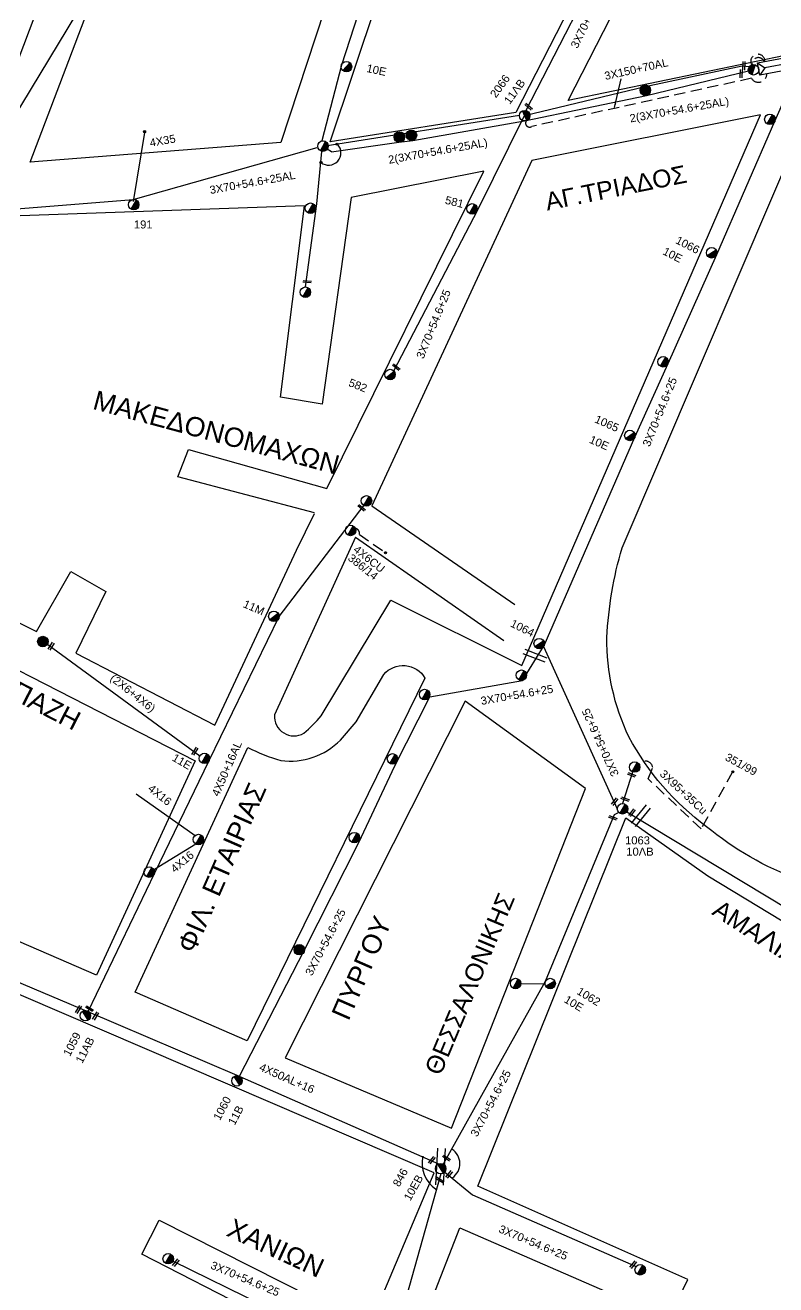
# Model space of a CAD drawing. Header units: millimetres. Extents: x 3156 to 5307, y 1191 to 2273.
# Drawn here: x 4348.1 to 4517, y 1746.5 to 2029.9 of the extents above; entities that cross this region are included whole.
import ezdxf

# ---------------------------------------------------------------- set-up
doc = ezdxf.new("R2010")
doc.units = ezdxf.units.MM
doc.linetypes.add('DASHED', pattern=[19.05, 12.7, -6.35])
for name, color, linetype in [('Άγνωστα', 7, 'Continuous'), ('Γυμνά εναέρια ΧΤ (3Φ)   4x35CU', 7, 'Continuous'), ('Γυμνά εναέρια ΧΤ και ΦΟΠ (3Φ)   4x50+16AL', 7, 'Continuous'), ('Εναέρια παροχή ΧΤ 4x25', 7, 'SYN_LINE'), ('Επιγραφές - Σχήματα', 7, 'Continuous'), ('Καλώδια ΧΤ   3x150+50CU', 7, 'DASHED'), ('Καλώδια ΧΤ   3x150+70AL', 7, 'DASHED'), ('Καλώδια ΧΤ   3x95+35 CU', 7, 'DASHED'), ('Μηχανική τομή', 7, 'Continuous'), ('Στύλος Ξύλινος', 7, 'Continuous'), ('Στύλος Ξύλινος @ 1', 7, 'Continuous'), ('Στύλος ΦΜ', 7, 'Continuous'), ('Στύλος ΦΜ @ 1', 7, 'Continuous'), ('Συνδέσεις', 7, 'Continuous'), ('Συνεστραμμένα ΧΤ   3x70+54.6+25 AL', 7, 'SYN_LINE'), ('Υποσταθμός εναέριος 2 στύλων', 7, 'Continuous'), ('Υποσταθμός πόλεως', 7, 'Continuous'), ('Υπόβαθρο ΔΕΗ', 7, 'Continuous'), ('Υπόγεια καλώδια Παροχών ΧΤ   4x6', 7, 'DASHED')]:
    doc.layers.add(name, color=color, linetype=linetype)
doc.styles.add('arial', font='arial.ttf')
doc.styles.get("Standard").update_dxf_attribs({"font": 'arial.ttf'})
doc.linetypes.add('SYN_LINE', pattern='A,0.5,-0.0001,["/\\/\\/\\/",Standard,S=0.1,R=0,X=0,Y=-0.05],-0.25', length=0.7501)
doc.dimstyles.new('ISO-25', dxfattribs={"dimtxt": 2.5, "dimasz": 2.5, "dimexe": 1.25, "dimexo": 0.625, "dimtad": 1, "dimtxsty": 'Standard', "dimcen": 2.5, "dimadec": 0, "dimazin": 0, "dimtfac": 1, "dimtmove": 0, "dimatfit": 3, "dimfxl": 1, "dimarcsym": 0})

# ---------------------------------------------------------------- blocks, each defined once
blk = doc.blocks.new('ΥΠΑΡΧΩΝ ΤΣΙΜΕΝΤΕΝΙΟΣ ΣΤΥΛΟΣ')
at = {"layer": 'Στύλος ΦΜ'}
blk.add_hatch(color=7, dxfattribs=at).paths.add_polyline_path([(-1.29, -2.28, 0.574793), (2.62, 0, 0.268822), (1.3, 2.27)])
at = {"layer": 'Στύλος ΦΜ', "color": 7}
blk.add_line((-1.29, -2.28), (1.3, 2.27), dxfattribs=at)
blk.add_circle((0, 0), 2.62, dxfattribs=at)
at = {"layer": 'Στύλος ΦΜ', "flags": 4}
for tag, p in [('ΤΥΠΟΣ', (-4.91, 3.03)), ('ΑΡΙΘΜΟΣ', (-4.68, 8.05))]:
    blk.add_attdef(tag, p, '', height=4, dxfattribs=at)
blk = doc.blocks.new('ΥΠΑΡΧΩΝ ΞΥΛΙΝΟΣ ΣΤΥΛΟΣ')
at = {"layer": 'Στύλος Ξύλινος'}
h = blk.add_hatch(color=7, dxfattribs=at)
h.paths.add_polyline_path([(-2.62, 0, 0.270008), (-1.29, -2.28), (1.3, 2.27, 0.576266)])
h.paths.add_polyline_path([(-1.29, -2.28, 0.574793), (2.62, 0, 0.268822), (1.3, 2.27)])
at = {"layer": 'Στύλος Ξύλινος', "color": 7}
blk.add_line((-1.29, -2.28), (1.3, 2.27), dxfattribs=at)
blk.add_circle((0, 0), 2.62, dxfattribs=at)
at = {"layer": 'Στύλος Ξύλινος', "flags": 4}
for tag, p in [('ΑΡΙΘΜΟΣ', (-4.91, 8.6)), ('ΤΥΠΟΣ', (-4.85, 3.39))]:
    blk.add_attdef(tag, p, '', height=4, dxfattribs=at)
blk = doc.blocks.new('ΥΠΟΣΤΑΘΜΟΣ ΕΝΑΕΡΙΟΣ ΕΠΙ 2 ΣΤΥΛΩΝ')
at = {"layer": 'Υποσταθμός εναέριος 2 στύλων', "linetype": 'Continuous'}
for points in [[(-11.97, -2.11, 0.574793), (-8.45, -0.07, 0.268822), (-9.64, 1.98)], [(9.68, -2.15, 0.574793), (13.19, -0.1, 0.268822), (12.01, 1.95)]]:
    blk.add_hatch(color=256, dxfattribs=at).paths.add_polyline_path(points)
for p, q in [((-11.97, -2.11), (-9.64, 1.98)), ((9.68, -2.15), (12.01, 1.95))]:
    blk.add_line(p, q, dxfattribs=at)
for centre in [(-10.81, -0.07), (10.84, -0.1)]:
    blk.add_circle(centre, 2.36, dxfattribs=at)
at = {"layer": 'Υποσταθμός πόλεως', "linetype": 'Continuous', "ltscale": 40}
blk.add_lwpolyline([(-8.57, 2.82), (8.57, 2.82), (8.57, -2.82), (-8.57, -2.82)], close=True, dxfattribs=at)
for points in [[(-5.75, 0), (-8.57, 2.82)], [(-8.57, -2.82), (-5.75, 0)], [(-5.75, 0), (5.75, 0)], [(5.75, 0), (8.57, 2.82)], [(8.57, -2.82), (5.75, 0)]]:
    blk.add_lwpolyline(points, dxfattribs=at)
at = {"layer": 'Υποσταθμός εναέριος 2 στύλων', "ltscale": 40, "flags": 1}
for tag, p in [('ΜΕΤΑΣΧΗΜΑΤΙΣΜΟΣ', (14.09, 2.51)), ('ΙΣΧΥΣ', (14.07, -0.28)), ('ΑΡΙΘΜΟΣ', (14.19, -3))]:
    blk.add_attdef(tag, p, '', height=1.8, dxfattribs=at)
blk = doc.blocks.new('ΜΗΧΑΝΙΚΗ ΤΟΜΗ')
at = {"layer": 'Μηχανική τομή', "ltscale": 40}
for p, q in [((-1.89, 0.78), (1.89, 0.78)), ((1.89, 0), (-1.89, 0))]:
    blk.add_line(p, q, dxfattribs=at)
blk = doc.blocks.new('_ΣΥΝΔΕΣΗ')
at = {"layer": 'Συνδέσεις', "linetype": 'SYN_LINE', "ltscale": 40}
blk.add_hatch(color=256, dxfattribs=at).paths.add_polyline_path([(0.5, -0.01, 1), (-0.5, -0.01, 1)])
at = {"layer": 'Συνδέσεις'}
blk.add_circle((0, -0.01), 0.5, dxfattribs=at)

msp = doc.modelspace()

# ---------------------------------------------------------------- linework, layer by layer
at = {"layer": 'Άγνωστα', "color": 30, "linetype": 'DASHED', "ltscale": 0.2}
msp.add_lwpolyline([(4514.36, 2021.66, 0.894836), (4511.68, 2020.96, -16.663164)], format="xyb", dxfattribs=at)
at = {"layer": 'Άγνωστα', "color": 85, "linetype": 'SYN_LINE', "ltscale": 15}
msp.add_lwpolyline([(4411.17, 1970.97), (4413.74, 1989.65), (4414.89, 2001.42)], dxfattribs=at)
at = {"layer": 'Άγνωστα', "color": 1, "linetype": 'SYN_LINE', "ltscale": 20}
msp.add_lwpolyline([(4353.23, 1890.55), (4387.42, 1865.51)], dxfattribs=at)
at = {"layer": 'Άγνωστα', "color": 173}
msp.add_lwpolyline([(4484.83, 1862.04), (4482.51, 1854.76)], dxfattribs=at)
at = {"layer": 'Άγνωστα', "color": 173, "linetype": 'SYN_LINE', "ltscale": 5}
msp.add_lwpolyline([(4459.62, 1814.27), (4465.19, 1814.23)], dxfattribs=at)
at = {"layer": 'Γυμνά εναέρια ΧΤ (3Φ)   4x35CU', "color": 30, "linetype": 'SYN_LINE', "ltscale": 15}
msp.add_line((4372.51, 1990.23), (4375.06, 2005.75), dxfattribs=at)
at = {"layer": 'Γυμνά εναέρια ΧΤ και ΦΟΠ (3Φ)   4x50+16AL', "color": 5, "ltscale": 40}
msp.add_lwpolyline([(4388.9, 2157.51), (4401.33, 2142.81), (4395.55, 2128.93), (4388.89, 2111.07), (4374.75, 2072.7), (4359.64, 2032.48), (4339, 1998.36)], dxfattribs=at)
at = {"layer": 'Γυμνά εναέρια ΧΤ και ΦΟΠ (3Φ)   4x50+16AL', "color": 1, "ltscale": 40}
msp.add_lwpolyline([(4362.31, 1808), (4377.31, 1839.15), (4389.51, 1864.43), (4405.26, 1896.87), (4424.42, 1921.89)], dxfattribs=at)
at = {"layer": 'Γυμνά εναέρια ΧΤ και ΦΟΠ (3Φ)   4x50+16AL', "color": 1}
msp.add_lwpolyline([(4272.47, 1845.54), (4274.5, 1844.96), (4322.64, 1824.73), (4362.38, 1807.87), (4395.76, 1793.63), (4441.09, 1773.69)], dxfattribs=at)
at = {"layer": 'Εναέρια παροχή ΧΤ 4x25', "color": 1, "ltscale": 20}
msp.add_lwpolyline([(4373.11, 1856.93), (4386.37, 1847.59)], dxfattribs=at)
at = {"layer": 'Εναέρια παροχή ΧΤ 4x25', "color": 1, "ltscale": 10}
msp.add_lwpolyline([(4386.52, 1845.64), (4377.19, 1839.89)], dxfattribs=at)
at = {"layer": 'Καλώδια ΧΤ   3x150+50CU', "color": 85, "ltscale": 0.2}
msp.add_arc((4512.95, 2021.71), 1.6, 356.5362, 209.8424, dxfattribs=at)
at = {"layer": 'Καλώδια ΧΤ   3x150+50CU', "linetype": 'Continuous', "ltscale": 0.2}
for centre, radius, start, end in [((4416.4, 2001.13), 2.76, 230.7402, 44.3382), ((4442.13, 1773.75), 3.8, 303.921, 58.0029), ((4444.54, 1773.89), 7.13, 167.1924, 235.3792)]:
    msp.add_arc(centre, radius, start, end, dxfattribs=at)
at = {"layer": 'Καλώδια ΧΤ   3x150+70AL', "color": 6, "ltscale": 0.2}
msp.add_lwpolyline([(4514.98, 2018.91, -0.759611), (4511.5, 2017.91), (4462.11, 2007.06, -0.857133), (4460.91, 2008.41)], format="xyb", dxfattribs=at)
at = {"layer": 'Καλώδια ΧΤ   3x95+35 CU', "color": 173, "linetype": 'DASHED', "ltscale": 0.2}
msp.add_lwpolyline([(4507.17, 1861.77), (4500.19, 1849.04), (4488.26, 1860.35), (4489.29, 1862.87, 0.715799), (4486.29, 1863.51, 0.950443)], format="xyb", dxfattribs=at)
at = {"layer": 'Συνεστραμμένα ΧΤ   3x70+54.6+25 AL', "color": 85, "ltscale": 15}
msp.add_line((4459.34, 2009.54), (4415.58, 2002.62), dxfattribs=at)
at = {"layer": 'Συνεστραμμένα ΧΤ   3x70+54.6+25 AL', "color": 30, "ltscale": 20}
msp.add_line((4417.05, 2001.33), (4416.1, 2001.98), dxfattribs=at)
for points in [[(4461.94, 2146.56), (4453.97, 2125.1), (4445.98, 2099.74), (4436.88, 2073.89), (4428.6, 2049.61), (4419.28, 2020.88), (4414.89, 2003.83)], [(4417.05, 2001.33), (4432.19, 2003.53), (4435.34, 2003.95), (4460.49, 2008.33), (4487.88, 2014.07), (4510.82, 2019.6)], [(4335.84, 1987.7), (4372.45, 1990.67), (4413.85, 2002.35)]]:
    msp.add_lwpolyline(points, dxfattribs=at)
at = {"layer": 'Συνεστραμμένα ΧΤ   3x70+54.6+25 AL', "color": 6, "ltscale": 20}
msp.add_lwpolyline([(4528.46, 2143.19), (4514.52, 2114.74), (4500.68, 2088.17), (4481.12, 2050.34), (4460.66, 2010.49)], dxfattribs=at)
at = {"layer": 'Συνεστραμμένα ΧΤ   3x70+54.6+25 AL', "color": 85, "ltscale": 20}
for points in [[(4431.04, 1952.11), (4449.93, 1988.3), (4460.49, 2009.51), (4487.63, 2016.08), (4509.4, 2020.74), (4511.11, 2020.55)], [(4483.45, 1852.87), (4525.4, 1827.59), (4556.52, 1808.31), (4582.98, 1791.2)]]:
    msp.add_lwpolyline(points, dxfattribs=at)
at = {"layer": 'Συνεστραμμένα ΧΤ   3x70+54.6+25 AL', "color": 173, "ltscale": 20}
for points in [[(4522.23, 2020.72), (4516.73, 2008.21), (4503.64, 1978.19), (4492.73, 1953.66), (4485.24, 1937.07), (4464.84, 1890.27)], [(4464.76, 1890.11), (4481.33, 1853.58)], [(4481.67, 1852.75), (4480.6, 1852.22), (4465.14, 1814.72), (4442.17, 1773.65)], [(4442.5, 1771.87), (4448.77, 1766.77), (4485.56, 1750.6)]]:
    msp.add_lwpolyline(points, dxfattribs=at)
at = {"layer": 'Συνεστραμμένα ΧΤ   3x70+54.6+25 AL', "color": 1, "ltscale": 20}
for points in [[(4396.27, 1793.28), (4410.97, 1821.87), (4423.2, 1846.02), (4431.29, 1863.22), (4439.14, 1878.76), (4459.98, 1882.47), (4464.76, 1890.11)], [(4441.6, 1771.45), (4426.88, 1718.85), (4418.5, 1696.74)]]:
    msp.add_lwpolyline(points, dxfattribs=at)
at = {"layer": 'Συνεστραμμένα ΧΤ   3x70+54.6+25 AL', "color": 1, "ltscale": 13}
msp.add_lwpolyline([(4427.01, 1719.25), (4424.01, 1728.99), (4401.85, 1741.76), (4381.35, 1751.84)], dxfattribs=at)
at = {"layer": 'Υπόβαθρο ΔΕΗ'}
for p, q in [((4374.37, 1753.36), (4378.29, 1761.02)), ((4378.29, 1761.02), (4425.57, 1737.16)), ((4422.11, 1728.98), (4374.37, 1753.36))]:
    msp.add_line(p, q, dxfattribs=at)
for points in [[(4337.62, 1998.68), (4288.44, 1997.39), (4353.85, 2156.9), (4394.51, 2149.32), (4337.62, 1998.68)], [(4405.62, 2003.46), (4349.24, 1999.07), (4406.15, 2148.79), (4452.68, 2146.37), (4405.62, 2003.46)], [(4458.52, 2010.19), (4416.75, 2003.59), (4464.27, 2145.64), (4526.39, 2142.67), (4458.52, 2010.19)], [(4520.91, 2023.43), (4470.26, 2012.94), (4536.9, 2143.04), (4576.48, 2144.12), (4520.91, 2023.43)], [(4513.57, 2009.71), (4462.13, 1999.43), (4426.12, 1921.73)], [(4415.98, 1925.6), (4451.34, 1997.05), (4421.47, 1991.08), (4414.95, 1944.59), (4405.59, 1946.19), (4410.94, 1989.22), (4344.91, 1986.88)], [(4344.91, 1986.88), (4313.23, 1912.31), (4350.64, 1893.47), (4358.41, 1906.97), (4366.26, 1902.46), (4359.49, 1888.61), (4390.79, 1872.39), (4409.14, 1911.78), (4413.21, 1919.98)], [(4413.21, 1920.12), (4382.49, 1928.25), (4384.84, 1934.44), (4415.98, 1925.6)], [(4426.08, 1921.76), (4458.28, 1899.53)], [(4422.47, 1914.68), (4455.84, 1891.46)], [(4386.36, 1864.39), (4364.17, 1816.12), (4286.79, 1849.67), (4309.58, 1903.69), (4386.36, 1864.39)], [(4474.15, 1858.17), (4447.11, 1877.8), (4406.65, 1797.53), (4444.01, 1781.71), (4474.15, 1858.17)], [(4522.14, 1645.88), (4420.67, 1695.78), (4428.97, 1716.47), (4479.49, 1691.32), (4482.98, 1699.37), (4432.55, 1725.14), (4445.93, 1759.33), (4492.89, 1738.82), (4497.17, 1747.66), (4449.94, 1768.68), (4483.27, 1851.51), (4501.7, 1838.49), (4549.38, 1809.65), (4531.41, 1773.64), (4538.14, 1770.28), (4556.31, 1805.59), (4591.43, 1784.07), (4522.14, 1645.88)], [(4425.57, 1737.16), (4440.16, 1771.67), (4282.14, 1839.51), (4258.92, 1784.32), (4366.59, 1730.64), (4362.61, 1721.25), (4255.69, 1773.5), (4229.86, 1702.65), (4334.93, 1666.76), (4331.32, 1655.92), (4227.15, 1691.44)]]:
    msp.add_lwpolyline(points, dxfattribs=at)
for points in [[(4522.06, 1837.67, -0.083799), (4501.41, 1849.54, -0.110541), (4483.95, 1869.76, -0.114945), (4478.99, 1892.12, -0.058962), (4482.41, 1912.27), (4525.24, 2012.32), (4606.12, 2028.93), (4522.06, 1837.67)], [(4422.47, 1914.68), (4404.23, 1874.68, 0.608576), (4410.82, 1870.6, 0.045638), (4414.75, 1874.51), (4430.39, 1900.51), (4459.89, 1885.82), (4513.57, 2009.71)], [(4398.04, 1801.39), (4372.87, 1812.3), (4398.21, 1867.4, 0.051072), (4405.65, 1864.42, 0.231832), (4419.04, 1869.02), (4422.61, 1873.14), (4428.78, 1883.79, -0.522263), (4438.07, 1882.95), (4398.04, 1801.39)]]:
    msp.add_lwpolyline(points, format="xyb", dxfattribs=at)
at = {"layer": 'Υπόγεια καλώδια Παροχών ΧΤ   4x6', "color": 1, "linetype": 'DASHED', "ltscale": 0.2}
msp.add_lwpolyline([(4422.46, 1916.64, -0.431318), (4423.3, 1915.3), (4429.09, 1911.26)], format="xyb", dxfattribs=at)

# ---------------------------------------------------------------- block references
at = {"layer": 'Μηχανική τομή'}
for p, xscale, yscale, zscale, rotation in [((4509.99, 2020.71), 0.4999999999993946, 0.4999999999993946, 0.4999999999993946, 88.40138404646903), ((4509.4, 2018.94), 0.4999999999993946, 0.4999999999993946, 0.4999999999993946, 88.40138404646903), ((4461.51, 2011.67), 0.4999999999993945, 0.4999999999993945, 0.4999999999993945, 139.8914828370596), ((4411.58, 1972.36), 0.4999999999993945, 0.4999999999993945, 0.4999999999993945, 175.4140655234591), ((4431.74, 1953.08), 0.4999999999993945, 0.4999999999993945, 0.4999999999993945, 139.8914828370596), ((4423.94, 1921.43), 0.4999999999993945, 0.4999999999993945, 0.4999999999993945, 139.8914828370596), ((4354.14, 1890.07), 0.4999999999994235, 0.4999999999994235, 0.4999999999994235, 58.07855836806389), ((4463.01, 1888.51), 1.409534260202746, 1.409534260202746, 1.409534260202746, 159.3148948707135), ((4386.47, 1866.42), 0.4999999999994235, 0.4999999999994235, 0.4999999999994235, 58.07855836806389), ((4484.64, 1861.42), 0.4999999999994822, 0.4999999999994822, 0.4999999999994822, 159.1968295920931), ((4480.59, 1855.32), 0.499999999999481, 0.499999999999481, 0.499999999999481, 230.8703484443963), ((4483.16, 1855.93), 0.4999999999994822, 0.4999999999994822, 0.4999999999994822, 159.1968295920931), ((4484.49, 1852.83), 0.499999999999481, 0.499999999999481, 0.499999999999481, 230.8703484443963), ((4486.19, 1852.38), 1.409534260202746, 1.409534260202746, 1.409534260202746, 230.8703484443963), ((4480.39, 1851.71), 0.4999999999994822, 0.4999999999994822, 0.4999999999994822, 159.1968295920931), ((4360.26, 1808.35), 0.4999999999994235, 0.4999999999994235, 0.4999999999994235, 58.07855836806389), ((4362.7, 1808.79), 0.4999999999994235, 0.4999999999994235, 0.4999999999994235, 148.0785583680639), ((4364.12, 1806.86), 0.4999999999994235, 0.4999999999994235, 0.4999999999994235, 58.07855836806389), ((4442.4, 1773.02), 2.182076128812721, 2.182076128812721, 2.182076128812721, 86.88254071225319), ((4439.47, 1774.66), 0.499999999999481, 0.499999999999481, 0.499999999999481, 230.8703484443963), ((4443.01, 1775.16), 0.4999999999994235, 0.4999999999994235, 0.4999999999994235, 148.0785583680639), ((4443.35, 1771.46), 0.499999999999481, 0.499999999999481, 0.499999999999481, 230.8703484443963), ((4441.48, 1770.25), 0.4999999999994235, 0.4999999999994235, 0.4999999999994235, 148.0785583680639), ((4381.9, 1751.57), 0.499999999999481, 0.499999999999481, 0.499999999999481, 230.8703484443963), ((4484.78, 1751.18), 0.499999999999481, 0.499999999999481, 0.499999999999481, 230.8703484443963)]:
    msp.add_blockref('ΜΗΧΑΝΙΚΗ ΤΟΜΗ', p, dxfattribs=dict(at, xscale=xscale, yscale=yscale, zscale=zscale, rotation=rotation))
at = {"layer": 'Στύλος Ξύλινος @ 1', "ltscale": 40, "xscale": 0.4499999999998181, "yscale": 0.4499999999998181, "zscale": 0.4499999999998181}
for p in [(4487.64, 2015.23), (4435.03, 2005.09), (4432.3, 2004.71), (4352.1, 1891.21), (4409.8, 1821.87)]:
    msp.add_blockref('ΥΠΑΡΧΩΝ ΞΥΛΙΝΟΣ ΣΤΥΛΟΣ', p, dxfattribs=at)
at = {"layer": 'Στύλος ΦΜ @ 1', "ltscale": 40}
ref = msp.add_blockref('ΥΠΑΡΧΩΝ ΤΣΙΜΕΝΤΕΝΙΟΣ ΣΤΥΛΟΣ', (4420.4, 2020.52), dxfattribs=dict(at, xscale=0.4499999999997364, yscale=0.4499999999997364, zscale=0.4499999999997364, rotation=348.11029332451))
ref.add_attrib('ΤΥΠΟΣ', '10E', (4424.79, 2019.35), dxfattribs={"layer": '', "height": 1.8, "rotation": 348.1103, "flags": 4})
ref = msp.add_blockref('ΥΠΑΡΧΩΝ ΤΣΙΜΕΝΤΕΝΙΟΣ ΣΤΥΛΟΣ', (4460.49, 2009.51), dxfattribs=dict(at, xscale=0.4499999999999457, yscale=0.4499999999999457, zscale=0.4499999999999457, rotation=54.06597980993053))
ref.add_attrib('ΤΥΠΟΣ', '2066', (4454.02, 2013.35), dxfattribs={"layer": '', "height": 1.8, "rotation": 54.066, "flags": 4})
ref.add_attrib('ΑΡΙΘΜΟΣ', '11ΛB', (4457.14, 2011.91), dxfattribs={"layer": '', "height": 1.8, "rotation": 54.066, "flags": 4})
at = {"layer": 'Στύλος ΦΜ @ 1', "ltscale": 40, "xscale": 0.4499999999998181, "yscale": 0.4499999999998181, "zscale": 0.4499999999998181}
for p in [(4515.65, 2008.68), (4415.13, 2002.65), (4412.31, 1988.69), (4448.66, 1988.53), (4411.17, 1969.79), (4491.65, 1954.14), (4424.9, 1922.84), (4421.33, 1916.19), (4459.76, 1883.63), (4437.99, 1879.28), (4388.44, 1864.92), (4430.76, 1864.81), (4485.24, 1862.97), (4387.1, 1846.66), (4422.18, 1847.1), (4376.02, 1839.33), (4458.45, 1814.27), (4380.3, 1752.36), (4486.49, 1749.88)]:
    msp.add_blockref('ΥΠΑΡΧΩΝ ΤΣΙΜΕΝΤΕΝΙΟΣ ΣΤΥΛΟΣ', p, dxfattribs=at)
at = {"layer": 'Στύλος ΦΜ @ 1', "ltscale": 40}
ref = msp.add_blockref('ΥΠΑΡΧΩΝ ΤΣΙΜΕΝΤΕΝΙΟΣ ΣΤΥΛΟΣ', (4372.55, 1989.49), dxfattribs=dict(at, xscale=0.4499999999998181, yscale=0.4499999999998181, zscale=0.4499999999998181))
ref.add_attrib('ΤΥΠΟΣ', '191', (4372.59, 1984.13), dxfattribs={"layer": '', "height": 1.8, "flags": 4})
ref = msp.add_blockref('ΥΠΑΡΧΩΝ ΤΣΙΜΕΝΤΕΝΙΟΣ ΣΤΥΛΟΣ', (4502.56, 1978.66), dxfattribs=dict(at, xscale=0.4499999999997991, yscale=0.4499999999997991, zscale=0.4499999999997991, rotation=332.9774514842871))
ref.add_attrib('ΤΥΠΟΣ', '1066', (4494.27, 1980.88), dxfattribs={"layer": '', "height": 1.8, "rotation": 332.9775, "flags": 4})
ref.add_attrib('ΑΡΙΘΜΟΣ', '10E', (4491.38, 1978.39), dxfattribs={"layer": '', "height": 1.8, "rotation": 332.9775, "flags": 4})
ref = msp.add_blockref('ΥΠΑΡΧΩΝ ΤΣΙΜΕΝΤΕΝΙΟΣ ΣΤΥΛΟΣ', (4430.21, 1951.26), dxfattribs=dict(at, xscale=0.4499999999998108, yscale=0.4499999999998108, zscale=0.4499999999998108, rotation=338.3639397567986))
ref.add_attrib('ΤΥΠΟΣ', '582', (4420.7, 1948.76), dxfattribs={"layer": '', "height": 1.8, "rotation": 338.3639, "flags": 4})
ref = msp.add_blockref('ΥΠΑΡΧΩΝ ΤΣΙΜΕΝΤΕΝΙΟΣ ΣΤΥΛΟΣ', (4484.16, 1937.56), dxfattribs=dict(at, xscale=0.4500000000000375, yscale=0.4500000000000375, zscale=0.4500000000000375, rotation=336.1391018541365))
ref.add_attrib('ΤΥΠΟΣ', '1065', (4476.07, 1940.57), dxfattribs={"layer": '', "height": 1.8, "rotation": 336.1391, "flags": 4})
ref.add_attrib('ΑΡΙΘΜΟΣ', '10E', (4474.86, 1935.99), dxfattribs={"layer": '', "height": 1.8, "rotation": 336.1391, "flags": 4})
ref = msp.add_blockref('ΥΠΑΡΧΩΝ ΤΣΙΜΕΝΤΕΝΙΟΣ ΣΤΥΛΟΣ', (4404.08, 1896.87), dxfattribs=dict(at, xscale=0.4499999999995986, yscale=0.4499999999995986, zscale=0.4499999999995986, rotation=336.0683191950187))
ref.add_attrib('ΤΥΠΟΣ', '11M', (4396.98, 1899.01), dxfattribs={"layer": '', "height": 1.8, "rotation": 336.0683, "flags": 4})
ref = msp.add_blockref('ΥΠΑΡΧΩΝ ΤΣΙΜΕΝΤΕΝΙΟΣ ΣΤΥΛΟΣ', (4463.76, 1890.74), dxfattribs=dict(at, xscale=0.4499999999998922, yscale=0.4499999999998922, zscale=0.4499999999998922, rotation=333.5364636587623))
ref.add_attrib('ΤΥΠΟΣ', '1064', (4457.1, 1894.67), dxfattribs={"layer": '', "height": 1.8, "rotation": 333.5365, "flags": 4})
ref = msp.add_blockref('ΥΠΑΡΧΩΝ ΤΣΙΜΕΝΤΕΝΙΟΣ ΣΤΥΛΟΣ', (4482.51, 1853.58), dxfattribs=dict(at, xscale=0.4499999999998181, yscale=0.4499999999998181, zscale=0.4499999999998181))
ref.add_attrib('ΤΥΠΟΣ', '1063', (4483.08, 1845.58), dxfattribs={"layer": '', "height": 1.8, "flags": 4})
ref.add_attrib('ΑΡΙΘΜΟΣ', '10ΛB', (4483.36, 1843.04), dxfattribs={"layer": '', "height": 1.8, "flags": 4})
ref = msp.add_blockref('ΥΠΑΡΧΩΝ ΤΣΙΜΕΝΤΕΝΙΟΣ ΣΤΥΛΟΣ', (4466.23, 1814.27), dxfattribs=dict(at, xscale=0.4499999999999572, yscale=0.4499999999999572, zscale=0.4499999999999572, rotation=328.9555251657175))
ref.add_attrib('ΤΥΠΟΣ', '1062', (4472.05, 1812.02), dxfattribs={"layer": '', "height": 1.8, "rotation": 328.9555, "flags": 4})
ref.add_attrib('ΑΡΙΘΜΟΣ', '10E', (4469.19, 1810.17), dxfattribs={"layer": '', "height": 1.8, "rotation": 328.9555, "flags": 4})
ref = msp.add_blockref('ΥΠΑΡΧΩΝ ΤΣΙΜΕΝΤΕΝΙΟΣ ΣΤΥΛΟΣ', (4361.67, 1807.04), dxfattribs=dict(at, xscale=0.4499999999998955, yscale=0.4499999999998955, zscale=0.4499999999998955, rotation=62.87423190607014))
ref.add_attrib('ΤΥΠΟΣ', '1059', (4358.19, 1797.73), dxfattribs={"layer": '', "height": 1.8, "rotation": 62.8742, "flags": 4})
ref.add_attrib('ΑΡΙΘΜΟΣ', '11AB', (4360.97, 1796.15), dxfattribs={"layer": '', "height": 1.8, "rotation": 62.8742, "flags": 4})
ref = msp.add_blockref('ΥΠΑΡΧΩΝ ΤΣΙΜΕΝΤΕΝΙΟΣ ΣΤΥΛΟΣ', (4395.76, 1792.38), dxfattribs=dict(at, xscale=0.449999999999728, yscale=0.449999999999728, zscale=0.449999999999728, rotation=62.0736904715796))
ref.add_attrib('ΤΥΠΟΣ', '1060', (4391.93, 1783.32), dxfattribs={"layer": '', "height": 1.8, "rotation": 62.0737, "flags": 4})
ref.add_attrib('ΑΡΙΘΜΟΣ', '11B', (4395.25, 1782.25), dxfattribs={"layer": '', "height": 1.8, "rotation": 62.0737, "flags": 4})
ref = msp.add_blockref('ΥΠΑΡΧΩΝ ΤΣΙΜΕΝΤΕΝΙΟΣ ΣΤΥΛΟΣ', (4441.6, 1772.62), dxfattribs=dict(at, xscale=0.4499999999999088, yscale=0.4499999999999088, zscale=0.4499999999999088, rotation=60.81319549471465))
ref.add_attrib('ΤΥΠΟΣ', '846', (4432.28, 1768.38), dxfattribs={"layer": '', "height": 1.8, "rotation": 60.8132, "flags": 4})
ref.add_attrib('ΑΡΙΘΜΟΣ', '10EB', (4434.76, 1765.23), dxfattribs={"layer": '', "height": 1.8, "rotation": 60.8132, "flags": 4})
at = {"layer": 'Συνδέσεις'}
for p, xscale, yscale, zscale in [((4374.99, 2005.91), 0.4777242751394019, 0.4777242751394019, 0.4777242751394019), ((4418.28, 2003.08), 0.4777242751394019, 0.4777242751394019, 0.4777242751394019), ((4414.68, 1998.99), 0.4777242751394019, 0.4777242751394019, 0.4777242751394019), ((4429.2, 1911.2), 0.4499999999998181, 0.4499999999998181, 0.4499999999998181), ((4507.33, 1861.89), 0.4777242751394019, 0.4777242751394019, 0.4777242751394019)]:
    msp.add_blockref('_ΣΥΝΔΕΣΗ', p, dxfattribs=dict(at, xscale=xscale, yscale=yscale, zscale=zscale))
at = {"layer": 'Υποσταθμός εναέριος 2 στύλων', "xscale": 0.4999999999996674, "yscale": 0.4999999999996674, "zscale": 0.4999999999996674, "rotation": 190.817674068252}
msp.add_blockref('ΥΠΟΣΤΑΘΜΟΣ ΕΝΑΕΡΙΟΣ ΕΠΙ 2 ΣΤΥΛΩΝ', (4517.31, 2020.79), dxfattribs=at)

# ---------------------------------------------------------------- texts
at = {"layer": 'Άγνωστα', "ltscale": 40, "char_height": 1.8, "width": 43.5158, "attachment_point": 1, "style": 'arial'}
for s, insert, rotation in [('3X70+54.6+25', (4470.74, 2025.27), 63.9912), ('4X35', (4375.99, 2004.25), 10.2148), ('3X70+54.6+25', (4436.04, 1955.32), 67.8446), ('3X70+54.6+25', (4486.95, 1935.57), 67.8446), ('386/14', (4421.69, 1911.08), 321.6289), ('4X6CU', (4422.9, 1913), 321.6289), ('(2X6+4X6)', (4368.16, 1884.06), 321.6289), ('3X70+54.6+25', (4450.47, 1878.71), 9.7648), ('3X70+54.6+25', (4480.1, 1860.62), 114.4877), ('3X70+54.6+25', (4411.03, 1816.7), 62.1559), ('4X50AL+16', (4401.33, 1796.45), 336.3492), ('3X70+54.6+25', (4448.2, 1780.46), 62.1559), ('3X70+54.6+25', (4455.18, 1760.04), 337.2871), ('3X70+54.6+25', (4390.36, 1751.88), 337.2871)]:
    msp.add_mtext(s, dxfattribs=dict(at, insert=insert, rotation=rotation))
at = {"layer": 'Γυμνά εναέρια ΧΤ και ΦΟΠ (3Φ)   4x50+16AL', "ltscale": 40, "char_height": 1.8, "width": 43.5158, "attachment_point": 1, "style": 'arial'}
for s, insert, rotation in [('4X50+16AL', (4390, 1856.93), 66.3492), ('351/99', (4506.28, 1866.2), 331.3585), ('3X95+35Cu', (4491.94, 1862.53), 317.3137)]:
    msp.add_mtext(s, dxfattribs=dict(at, insert=insert, rotation=rotation))
at = {"layer": 'Εναέρια παροχή ΧΤ 4x25', "ltscale": 20, "char_height": 1.8, "width": 43.5158, "attachment_point": 1, "style": 'arial'}
for s, insert, rotation in [('11E', (4381.91, 1866.1), 329.7901), ('4X16', (4376.71, 1859.24), 321.0491), ('4X16', (4380.64, 1840.45), 40.4625)]:
    msp.add_mtext(s, dxfattribs=dict(at, insert=insert, rotation=rotation))
at = {"layer": 'Καλώδια ΧΤ   3x150+70AL', "ltscale": 0.2, "char_height": 1.8, "width": 43.5158, "attachment_point": 1, "style": 'arial'}
for s, insert, rotation in [('3X150+70AL', (4478.27, 2019.28), 12.4163), ('581', (4442.88, 1991.47), 346.1163)]:
    msp.add_mtext(s, dxfattribs=dict(at, insert=insert, rotation=rotation))
at = {"layer": 'Συνεστραμμένα ΧΤ   3x70+54.6+25 AL', "ltscale": 20, "width": 43.5158, "attachment_point": 1, "style": 'arial'}
for s, insert, char_height, rotation in [('2(3X70+54.6+25AL)', (4483.98, 2009.74), 1.8, 10.2148), ('2(3X70+54.6+25AL)', (4429.66, 2000.43), 1.8, 10.2148), ('3X70+54.6+25AL', (4389.48, 1993.63), 1.8, 10.2148), ('ΘΕΣΣΑΛΟΝΙΚΗΣ', (4437.86, 1794.88), 4, 67.2871), ('AMA{\\H1.083x;ΛIAΔOΣ}', (4504.75, 1833.58), 4, 327.2773)]:
    msp.add_mtext(s, dxfattribs=dict(at, insert=insert, char_height=char_height, rotation=rotation))
at = {"layer": 'Υπόβαθρο ΔΕΗ', "char_height": 4, "attachment_point": 1, "style": 'arial'}
for s, insert, width, rotation in [('ΑΓ.ΤΡΙΑΔΟΣ', (4464.78, 1992.06), 92.0926, 11.3722), ('{\\H1.083x;MAKEΔΟΝΟΜΑΧΩΝ}', (4364.21, 1947.76), 60.9027, 344.883), ('{\\H1.083x;TOMΠAZH}', (4334.5, 1888.63), 60.9027, 332.7322), ('{\\H1.083x;ΦΙΛ. ΕΤΑΙΡΙΑΣ}', (4382.16, 1822.5), 60.9027, 66.3657), ('{\\H1.083x;ΠΥΡΓOY}', (4416.89, 1807.43), 60.9027, 66.3657), ('{\\H1.083x;XANIΩΝ}', (4394.96, 1761.57), 47.4753, 335.1921)]:
    msp.add_mtext(s, dxfattribs=dict(at, insert=insert, width=width, rotation=rotation))

# ---------------------------------------------------------------- leaders
at = {"layer": 'Επιγραφές - Σχήματα', "ltscale": 40}
msp.add_leader([(4480.74, 2011.36), (4482.19, 2017.76)], dimstyle='ISO-25', override={"dimasz": 1, "dimtad": 0}, dxfattribs=at)

doc.saveas('drawing.dxf')
